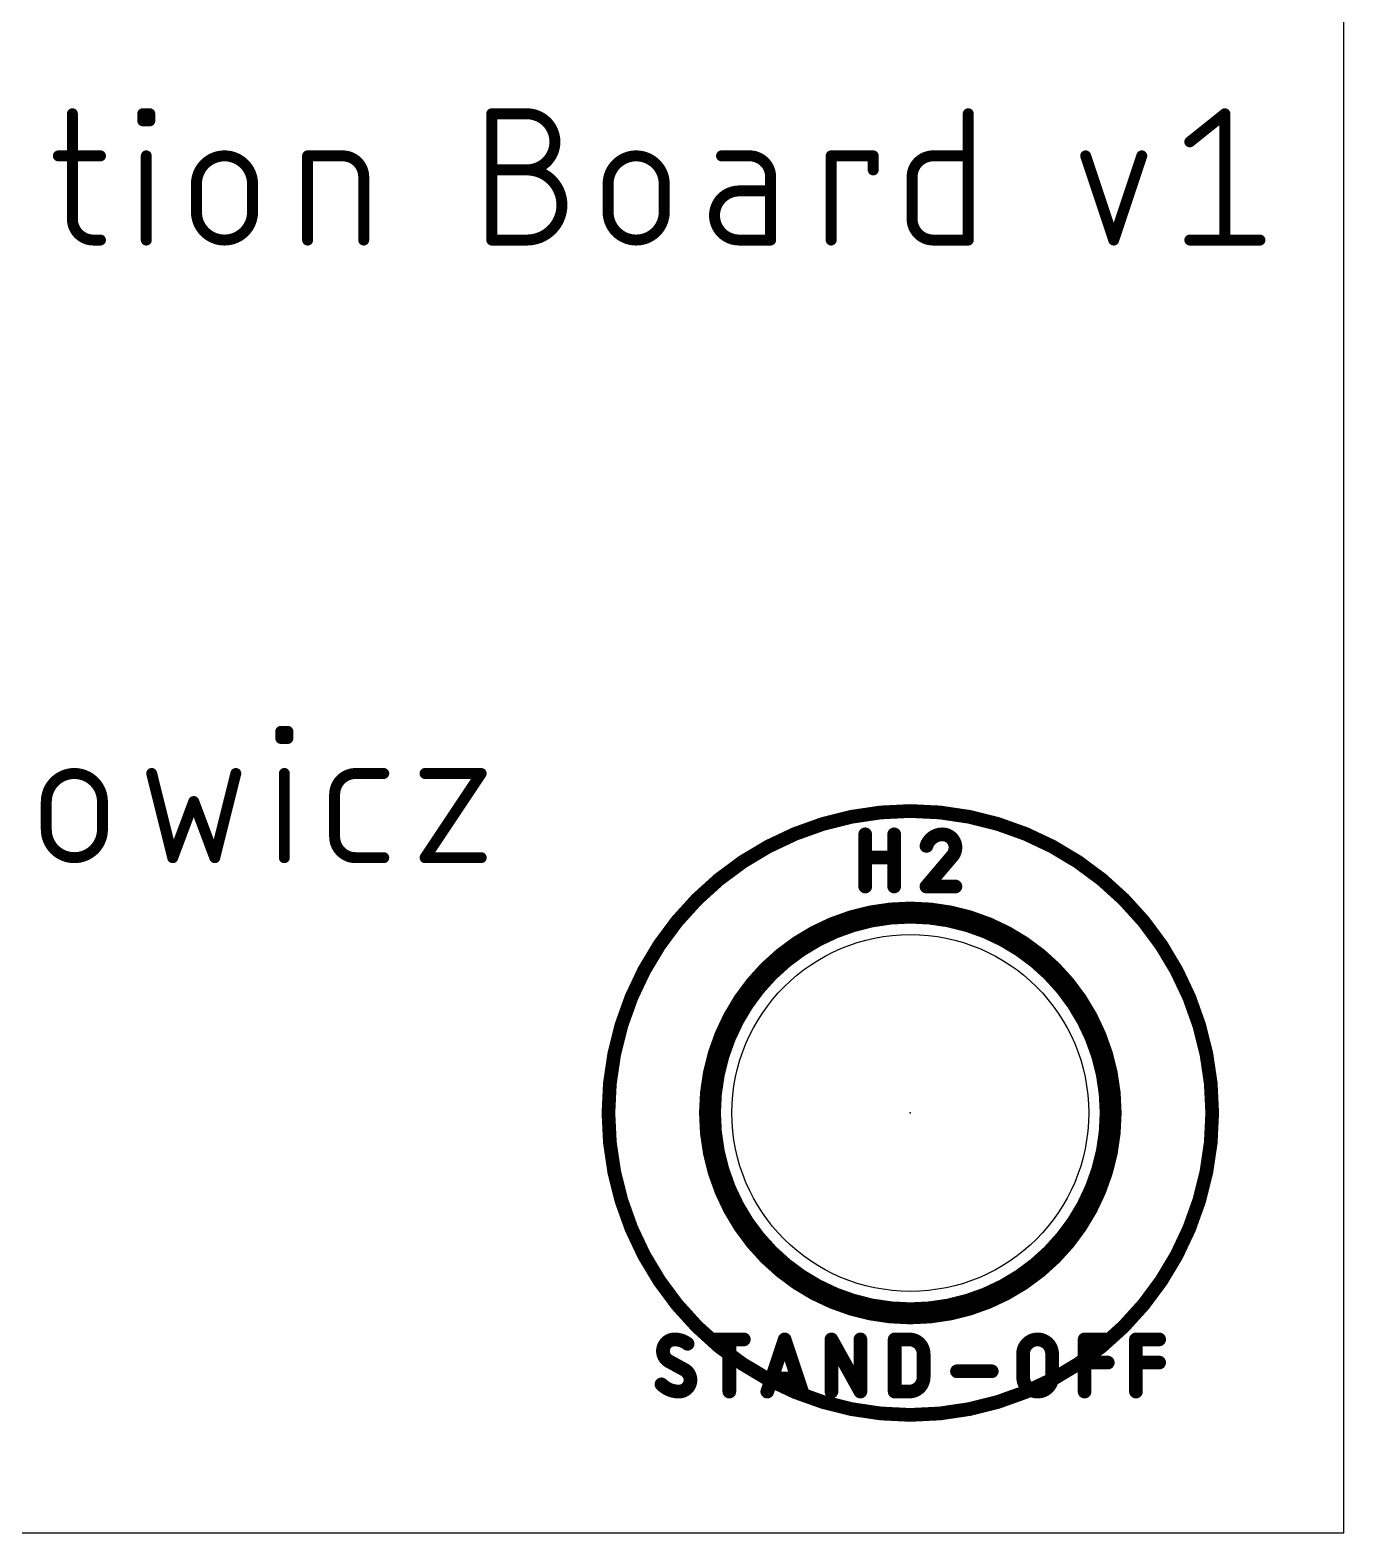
# Model space of a CAD drawing. Extents: x 0 to 6.01, y 0 to 3.
# Drawn here: x 5.521 to 6, y 0 to 0.548 of the extents above; entities that cross this region are included whole.
import ezdxf

# ---------------------------------------------------------------- set-up
doc = ezdxf.new("R2010")
doc.units = 0
for name, color, linetype in [('20', 31, 'CONTINUOUS'), ('23', 53, 'CONTINUOUS'), ('25', 253, 'CONTINUOUS'), ('27', 253, 'CONTINUOUS'), ('39', 12, 'CONTINUOUS'), ('41', 12, 'CONTINUOUS'), ('42', 132, 'CONTINUOUS')]:
    doc.layers.add(name, color=color, linetype=linetype)

msp = doc.modelspace()

# ---------------------------------------------------------------- linework, layer by layer
at = {"layer": '20'}
for p, q in [((6, 0), (6, 3)), ((0, 0), (6, 0))]:
    msp.add_line(p, q, dxfattribs=at)
msp.add_circle((5.842, 0.153), 0.065, dxfattribs=at)
at = {"layer": '23'}
msp.add_point((5.842, 0.153), dxfattribs=at)
at = {"layer": '25'}
for points, const_width in [([(5.536691, 0.517), (5.536691, 0.478667)], 0.004), ([(5.562332, 0.514444), (5.562332, 0.517)], 0.004), ([(5.562332, 0.517), (5.564888, 0.517)], 0.004), ([(5.564888, 0.514444), (5.562332, 0.514444)], 0.004), ([(5.564888, 0.517), (5.564888, 0.514444)], 0.004), ([(5.689499, 0.471), (5.689499, 0.517)], 0.004), ([(5.689499, 0.517), (5.702277, 0.517)], 0.004), ([(5.8631, 0.517), (5.8631, 0.471)], 0.004), ([(5.943832, 0.506778), (5.95661, 0.517)], 0.004), ([(5.95661, 0.517), (5.95661, 0.471)], 0.004), ([(5.53158, 0.501667), (5.546913, 0.501667)], 0.004), ([(5.56361, 0.471), (5.56361, 0.501667)], 0.004), ([(5.622388, 0.471), (5.622388, 0.501667)], 0.004), ([(5.622388, 0.501667), (5.635166, 0.501667)], 0.004), ([(5.689499, 0.496555), (5.702277, 0.496555)], 0.004), ([(5.783434, 0.501667), (5.773211, 0.501667)], 0.004), ([(5.813149, 0.471), (5.813149, 0.501667)], 0.004), ([(5.813149, 0.501667), (5.828482, 0.501667)], 0.004), ([(5.828482, 0.501667), (5.828482, 0.496555)], 0.004), ([(5.850322, 0.501667), (5.8631, 0.501667)], 0.004), ([(5.905888, 0.501667), (5.91611, 0.471)], 0.004), ([(5.91611, 0.471), (5.926332, 0.501667)], 0.004), ([(5.581888, 0.481222), (5.581888, 0.491444)], 0.004), ([(5.602332, 0.491444), (5.602332, 0.481222)], 0.004), ([(5.642832, 0.494), (5.642832, 0.471)], 0.004), ([(5.731888, 0.481222), (5.731888, 0.491444)], 0.004), ([(5.752332, 0.491444), (5.752332, 0.481222)], 0.004), ([(5.7911, 0.471), (5.7911, 0.494)], 0.004), ([(5.842656, 0.478667), (5.842656, 0.494)], 0.004), ([(5.7911, 0.488889), (5.7796, 0.488889)], 0.004), ([(5.544358, 0.471), (5.546913, 0.471)], 0.004), ([(5.702277, 0.471), (5.689499, 0.471)], 0.004), ([(5.7796, 0.471), (5.7911, 0.471)], 0.004), ([(5.8631, 0.471), (5.850322, 0.471)], 0.004), ([(5.943832, 0.471), (5.969387, 0.471)], 0.004), ([(5.61263, 0.289444), (5.61263, 0.292)], 0.004), ([(5.61263, 0.292), (5.615185, 0.292)], 0.004), ([(5.615185, 0.289444), (5.61263, 0.289444)], 0.004), ([(5.615185, 0.292), (5.615185, 0.289444)], 0.004), ([(5.565574, 0.276667), (5.573241, 0.246)], 0.004), ([(5.588574, 0.246), (5.596241, 0.276667)], 0.004), ([(5.613907, 0.246), (5.613907, 0.276667)], 0.004), ([(5.639904, 0.276667), (5.650126, 0.276667)], 0.004), ([(5.665185, 0.276667), (5.68563, 0.276667)], 0.004), ([(5.68563, 0.276667), (5.665185, 0.246)], 0.004), ([(5.527185, 0.256222), (5.527185, 0.266444)], 0.004), ([(5.54763, 0.266444), (5.54763, 0.256222)], 0.004), ([(5.573241, 0.246), (5.580908, 0.266444)], 0.004), ([(5.580908, 0.266444), (5.588574, 0.246)], 0.004), ([(5.632238, 0.253667), (5.632238, 0.269)], 0.004), ([(5.825562, 0.2355), (5.825562, 0.2545)], 0.005), ([(5.836118, 0.2545), (5.836118, 0.2355)], 0.005), ([(5.650126, 0.246), (5.639904, 0.246)], 0.004), ([(5.665185, 0.246), (5.68563, 0.246)], 0.004), ([(5.825562, 0.246055), (5.836118, 0.246055)], 0.005), ([(5.856854, 0.246055), (5.847882, 0.2355)], 0.005), ([(5.847882, 0.2355), (5.858438, 0.2355)], 0.005)]:
    msp.add_lwpolyline(points, dxfattribs=dict(at, const_width=const_width))
for points, const_width in [([(5.537691, 0.517, 1), (5.535691, 0.517)], 0.002), ([(5.563332, 0.517, 1), (5.561332, 0.517)], 0.002), ([(5.562332, 0.518, 1), (5.562332, 0.516)], 0.002), ([(5.562332, 0.515444, 1), (5.562332, 0.513444)], 0.002), ([(5.561332, 0.514444, 1), (5.563332, 0.514444)], 0.002), ([(5.565888, 0.517, 1), (5.563888, 0.517)], 0.002), ([(5.563888, 0.514444, 1), (5.565888, 0.514444)], 0.002), ([(5.564888, 0.516, 1), (5.564888, 0.518)], 0.002), ([(5.564888, 0.513444, 1), (5.564888, 0.515444)], 0.002), ([(5.690499, 0.517, 1), (5.688499, 0.517)], 0.002), ([(5.689499, 0.518, 1), (5.689499, 0.516)], 0.002), ([(5.702277, 0.496555, 1), (5.702277, 0.517)], 0.004), ([(5.702277, 0.518, 1), (5.702277, 0.516)], 0.002), ([(5.702277, 0.516, 1), (5.702277, 0.518)], 0.002), ([(5.8641, 0.517, 1), (5.8621, 0.517)], 0.002), ([(5.95761, 0.517, 1), (5.95561, 0.517)], 0.002), ([(5.957234, 0.516219, 1), (5.955985, 0.517781)], 0.002), ([(5.943207, 0.507559, 1), (5.944457, 0.505997)], 0.002), ([(5.53158, 0.502667, 1), (5.53158, 0.500667)], 0.002), ([(5.546913, 0.500667, 1), (5.546913, 0.502667)], 0.002), ([(5.56461, 0.501667, 1), (5.56261, 0.501667)], 0.002), ([(5.602332, 0.491444, 1), (5.581888, 0.491444)], 0.004), ([(5.623388, 0.501667, 1), (5.621388, 0.501667)], 0.002), ([(5.622388, 0.502667, 1), (5.622388, 0.500667)], 0.002), ([(5.642832, 0.494, 0.414209), (5.635166, 0.501667)], 0.004), ([(5.635166, 0.502667, 1), (5.635166, 0.500667)], 0.002), ([(5.635166, 0.500667, 1), (5.635166, 0.502667)], 0.002), ([(5.689499, 0.497555, 1), (5.689499, 0.495555)], 0.002), ([(5.702277, 0.471, 1), (5.702277, 0.496555)], 0.004), ([(5.702277, 0.497555, 1), (5.702277, 0.495555)], 0.002), ([(5.702277, 0.497555, 1), (5.702277, 0.495555)], 0.002), ([(5.702277, 0.495555, 1), (5.702277, 0.497555)], 0.002), ([(5.752332, 0.491444, 1), (5.731888, 0.491444)], 0.004), ([(5.773211, 0.502667, 1), (5.773211, 0.500667)], 0.002), ([(5.7911, 0.494, 0.414214), (5.783434, 0.501667)], 0.004), ([(5.783434, 0.502667, 1), (5.783434, 0.500667)], 0.002), ([(5.783434, 0.500667, 1), (5.783434, 0.502667)], 0.002), ([(5.814149, 0.501667, 1), (5.812149, 0.501667)], 0.002), ([(5.813149, 0.502667, 1), (5.813149, 0.500667)], 0.002), ([(5.829482, 0.501667, 1), (5.827482, 0.501667)], 0.002), ([(5.828482, 0.500667, 1), (5.828482, 0.502667)], 0.002), ([(5.850322, 0.501667, 0.414214), (5.842656, 0.494)], 0.004), ([(5.850322, 0.502667, 1), (5.850322, 0.500667)], 0.002), ([(5.850322, 0.500667, 1), (5.850322, 0.502667)], 0.002), ([(5.8631, 0.500667, 1), (5.8631, 0.502667)], 0.002), ([(5.906836, 0.501983, 1), (5.904939, 0.50135)], 0.002), ([(5.927281, 0.50135, 1), (5.925383, 0.501983)], 0.002), ([(5.582888, 0.491444, 1), (5.580888, 0.491444)], 0.002), ([(5.603332, 0.491444, 1), (5.601332, 0.491444)], 0.002), ([(5.643832, 0.494, 1), (5.641832, 0.494)], 0.002), ([(5.641832, 0.494, 1), (5.643832, 0.494)], 0.002), ([(5.732888, 0.491444, 1), (5.730888, 0.491444)], 0.002), ([(5.753332, 0.491444, 1), (5.751332, 0.491444)], 0.002), ([(5.7921, 0.494, 1), (5.7901, 0.494)], 0.002), ([(5.7901, 0.494, 1), (5.7921, 0.494)], 0.002), ([(5.827482, 0.496555, 1), (5.829482, 0.496555)], 0.002), ([(5.843656, 0.494, 1), (5.841656, 0.494)], 0.002), ([(5.841656, 0.494, 1), (5.843656, 0.494)], 0.002), ([(5.580888, 0.491444, 1), (5.582888, 0.491444)], 0.002), ([(5.601332, 0.491444, 1), (5.603332, 0.491444)], 0.002), ([(5.730888, 0.491444, 1), (5.732888, 0.491444)], 0.002), ([(5.751332, 0.491444, 1), (5.753332, 0.491444)], 0.002), ([(5.7796, 0.488889, 1), (5.7796, 0.471)], 0.004), ([(5.7796, 0.489889, 1), (5.7796, 0.487889)], 0.002), ([(5.7796, 0.487889, 1), (5.7796, 0.489889)], 0.002), ([(5.7911, 0.487889, 1), (5.7911, 0.489889)], 0.002), ([(5.581888, 0.481222, 1), (5.602332, 0.481222)], 0.004), ([(5.582888, 0.481222, 1), (5.580888, 0.481222)], 0.002), ([(5.580888, 0.481222, 1), (5.582888, 0.481222)], 0.002), ([(5.603332, 0.481222, 1), (5.601332, 0.481222)], 0.002), ([(5.601332, 0.481222, 1), (5.603332, 0.481222)], 0.002), ([(5.731888, 0.481222, 1), (5.752332, 0.481222)], 0.004), ([(5.732888, 0.481222, 1), (5.730888, 0.481222)], 0.002), ([(5.730888, 0.481222, 1), (5.732888, 0.481222)], 0.002), ([(5.753332, 0.481222, 1), (5.751332, 0.481222)], 0.002), ([(5.751332, 0.481222, 1), (5.753332, 0.481222)], 0.002), ([(5.536691, 0.478667, 0.414214), (5.544358, 0.471)], 0.004), ([(5.537691, 0.478667, 1), (5.535691, 0.478667)], 0.002), ([(5.535691, 0.478667, 1), (5.537691, 0.478667)], 0.002), ([(5.842656, 0.478667, 0.414214), (5.850322, 0.471)], 0.004), ([(5.843656, 0.478667, 1), (5.841656, 0.478667)], 0.002), ([(5.841656, 0.478667, 1), (5.843656, 0.478667)], 0.002), ([(5.544358, 0.472, 1), (5.544358, 0.47)], 0.002), ([(5.544358, 0.47, 1), (5.544358, 0.472)], 0.002), ([(5.546913, 0.47, 1), (5.546913, 0.472)], 0.002), ([(5.56261, 0.471, 1), (5.56461, 0.471)], 0.002), ([(5.621388, 0.471, 1), (5.623388, 0.471)], 0.002), ([(5.641832, 0.471, 1), (5.643832, 0.471)], 0.002), ([(5.689499, 0.472, 1), (5.689499, 0.47)], 0.002), ([(5.688499, 0.471, 1), (5.690499, 0.471)], 0.002), ([(5.702277, 0.472, 1), (5.702277, 0.47)], 0.002), ([(5.702277, 0.47, 1), (5.702277, 0.472)], 0.002), ([(5.7796, 0.472, 1), (5.7796, 0.47)], 0.002), ([(5.7796, 0.47, 1), (5.7796, 0.472)], 0.002), ([(5.7901, 0.471, 1), (5.7921, 0.471)], 0.002), ([(5.7911, 0.47, 1), (5.7911, 0.472)], 0.002), ([(5.812149, 0.471, 1), (5.814149, 0.471)], 0.002), ([(5.850322, 0.472, 1), (5.850322, 0.47)], 0.002), ([(5.850322, 0.47, 1), (5.850322, 0.472)], 0.002), ([(5.8621, 0.471, 1), (5.8641, 0.471)], 0.002), ([(5.8631, 0.47, 1), (5.8631, 0.472)], 0.002), ([(5.915161, 0.471316, 1), (5.917058, 0.470684)], 0.002), ([(5.915161, 0.470684, 1), (5.917058, 0.471316)], 0.002), ([(5.943832, 0.472, 1), (5.943832, 0.47)], 0.002), ([(5.95561, 0.471, 1), (5.95761, 0.471)], 0.002), ([(5.969387, 0.47, 1), (5.969387, 0.472)], 0.002), ([(5.61363, 0.292, 1), (5.61163, 0.292)], 0.002), ([(5.61263, 0.293, 1), (5.61263, 0.291)], 0.002), ([(5.61263, 0.290444, 1), (5.61263, 0.288444)], 0.002), ([(5.61163, 0.289444, 1), (5.61363, 0.289444)], 0.002), ([(5.616185, 0.292, 1), (5.614185, 0.292)], 0.002), ([(5.614185, 0.289444, 1), (5.616185, 0.289444)], 0.002), ([(5.615185, 0.291, 1), (5.615185, 0.293)], 0.002), ([(5.615185, 0.288444, 1), (5.615185, 0.290444)], 0.002), ([(5.54763, 0.266444, 1), (5.527185, 0.266444)], 0.004), ([(5.566544, 0.276909, 1), (5.564604, 0.276424)], 0.002), ([(5.597211, 0.276424, 1), (5.595271, 0.276909)], 0.002), ([(5.614907, 0.276667, 1), (5.612907, 0.276667)], 0.002), ([(5.639904, 0.276667, 0.414214), (5.632238, 0.269)], 0.004), ([(5.639904, 0.277667, 1), (5.639904, 0.275667)], 0.002), ([(5.639904, 0.275667, 1), (5.639904, 0.277667)], 0.002), ([(5.650126, 0.275667, 1), (5.650126, 0.277667)], 0.002), ([(5.665185, 0.277667, 1), (5.665185, 0.275667)], 0.002), ([(5.686462, 0.276112, 1), (5.684798, 0.277221)], 0.002), ([(5.68563, 0.275667, 1), (5.68563, 0.277667)], 0.002), ([(5.528185, 0.266444, 1), (5.526185, 0.266444)], 0.002), ([(5.54863, 0.266444, 1), (5.54663, 0.266444)], 0.002), ([(5.581844, 0.266796, 1), (5.579971, 0.266093)], 0.002), ([(5.581844, 0.266093, 1), (5.579971, 0.266796)], 0.002), ([(5.633238, 0.269, 1), (5.631238, 0.269)], 0.002), ([(5.631238, 0.269, 1), (5.633238, 0.269)], 0.002), ([(5.526185, 0.266444, 1), (5.528185, 0.266444)], 0.002), ([(5.54663, 0.266444, 1), (5.54863, 0.266444)], 0.002), ([(5.527185, 0.256222, 1), (5.54763, 0.256222)], 0.004), ([(5.528185, 0.256222, 1), (5.526185, 0.256222)], 0.002), ([(5.54863, 0.256222, 1), (5.54663, 0.256222)], 0.002), ([(5.526185, 0.256222, 1), (5.528185, 0.256222)], 0.002), ([(5.54663, 0.256222, 1), (5.54863, 0.256222)], 0.002), ([(5.632238, 0.253667, 0.414214), (5.639904, 0.246)], 0.004), ([(5.633238, 0.253667, 1), (5.631238, 0.253667)], 0.002), ([(5.631238, 0.253667, 1), (5.633238, 0.253667)], 0.002), ([(5.826812, 0.2545, 1), (5.824312, 0.2545)], 0.0025), ([(5.837368, 0.2545, 1), (5.834868, 0.2545)], 0.0025), ([(5.853688, 0.2545, 0.325185), (5.847882, 0.250278)], 0.005), ([(5.846693, 0.250663, 1), (5.849071, 0.249893)], 0.0025), ([(5.858438, 0.24975, 0.414214), (5.853688, 0.2545)], 0.005), ([(5.853688, 0.25575, 1), (5.853688, 0.25325)], 0.0025), ([(5.853688, 0.25325, 1), (5.853688, 0.25575)], 0.0025), ([(5.856854, 0.246055, 0.205254), (5.858438, 0.24975)], 0.005), ([(5.859688, 0.24975, 1), (5.857188, 0.24975)], 0.0025), ([(5.572305, 0.246351, 1), (5.574177, 0.245649)], 0.002), ([(5.572271, 0.245757, 1), (5.574211, 0.246243)], 0.002), ([(5.587604, 0.246243, 1), (5.589544, 0.245757)], 0.002), ([(5.587638, 0.245649, 1), (5.589511, 0.246351)], 0.002), ([(5.612907, 0.246, 1), (5.614907, 0.246)], 0.002), ([(5.639904, 0.247, 1), (5.639904, 0.245)], 0.002), ([(5.639904, 0.245, 1), (5.639904, 0.247)], 0.002), ([(5.650126, 0.245, 1), (5.650126, 0.247)], 0.002), ([(5.665185, 0.247, 1), (5.665185, 0.245)], 0.002), ([(5.664353, 0.246555, 1), (5.666017, 0.245445)], 0.002), ([(5.68563, 0.245, 1), (5.68563, 0.247)], 0.002), ([(5.825562, 0.247305, 1), (5.825562, 0.244805)], 0.0025), ([(5.836118, 0.244805, 1), (5.836118, 0.247305)], 0.0025), ([(5.855992, 0.246961, 1), (5.857717, 0.24515)], 0.0025), ([(5.857807, 0.245246, 1), (5.855902, 0.246865)], 0.0025), ([(5.857188, 0.24975, 1), (5.859688, 0.24975)], 0.0025), ([(5.824312, 0.2355, 1), (5.826812, 0.2355)], 0.0025), ([(5.834868, 0.2355, 1), (5.837368, 0.2355)], 0.0025), ([(5.847882, 0.23675, 1), (5.847882, 0.23425)], 0.0025), ([(5.84693, 0.23631, 1), (5.848835, 0.23469)], 0.0025), ([(5.858438, 0.23425, 1), (5.858438, 0.23675)], 0.0025)]:
    msp.add_lwpolyline(points, format="xyb", dxfattribs=dict(at, const_width=const_width))
at = {"layer": '27'}
for points, const_width in [([(5.75609, 0.0705, 0.414222), (5.751868, 0.066278)], 0.005), ([(5.76084, 0.068917, 0.16227), (5.75609, 0.0705)], 0.005), ([(5.75609, 0.07175, 1), (5.75609, 0.06925)], 0.0025), ([(5.75609, 0.06925, 1), (5.75609, 0.07175)], 0.0025), ([(5.77078, 0.07175, 1), (5.77078, 0.06925)], 0.0025), ([(5.777307, 0.0705, 1), (5.774807, 0.0705)], 0.0025), ([(5.781335, 0.06925, 1), (5.781335, 0.07175)], 0.0025), ([(5.797403, 0.070895, 1), (5.795032, 0.070105)], 0.0025), ([(5.797403, 0.070105, 1), (5.795032, 0.070895)], 0.0025), ([(5.81451, 0.0705, 1), (5.81201, 0.0705)], 0.0025), ([(5.814352, 0.071107, 1), (5.812167, 0.069893)], 0.0025), ([(5.825065, 0.0705, 1), (5.822565, 0.0705)], 0.0025), ([(5.83755, 0.0705, 1), (5.83505, 0.0705)], 0.0025), ([(5.8363, 0.07175, 1), (5.8363, 0.06925)], 0.0025), ([(5.846855, 0.065222, 0.414214), (5.841577, 0.0705)], 0.005), ([(5.841577, 0.07175, 1), (5.841577, 0.06925)], 0.0025), ([(5.841577, 0.06925, 1), (5.841577, 0.07175)], 0.0025), ([(5.893655, 0.065222, 1), (5.883099, 0.065222)], 0.005), ([(5.906746, 0.0705, 1), (5.904246, 0.0705)], 0.0025), ([(5.905496, 0.07175, 1), (5.905496, 0.06925)], 0.0025), ([(5.91394, 0.06925, 1), (5.91394, 0.07175)], 0.0025), ([(5.925466, 0.0705, 1), (5.922966, 0.0705)], 0.0025), ([(5.924216, 0.07175, 1), (5.924216, 0.06925)], 0.0025), ([(5.93266, 0.06925, 1), (5.93266, 0.07175)], 0.0025), ([(5.751868, 0.066278, 0.265572), (5.753979, 0.062583)], 0.005), ([(5.753118, 0.066278, 1), (5.750618, 0.066278)], 0.0025), ([(5.750618, 0.066278, 1), (5.753118, 0.066278)], 0.0025), ([(5.76009, 0.067917, 1), (5.76159, 0.069917)], 0.0025), ([(5.848105, 0.065222, 1), (5.845605, 0.065222)], 0.0025), ([(5.845605, 0.065222, 1), (5.848105, 0.065222)], 0.0025), ([(5.884349, 0.065222, 1), (5.881849, 0.065222)], 0.0025), ([(5.881849, 0.065222, 1), (5.884349, 0.065222)], 0.0025), ([(5.894905, 0.065222, 1), (5.892405, 0.065222)], 0.0025), ([(5.892405, 0.065222, 1), (5.894905, 0.065222)], 0.0025), ([(5.754577, 0.063681, 1), (5.75338, 0.061486)], 0.0025), ([(5.753344, 0.061506, 1), (5.754613, 0.06366)], 0.0025), ([(5.761895, 0.055722, 0.265565), (5.759784, 0.059417)], 0.005), ([(5.760419, 0.060494, 1), (5.75915, 0.05834)], 0.0025), ([(5.759186, 0.058319, 1), (5.760383, 0.060514)], 0.0025), ([(5.859004, 0.060139, 1), (5.859004, 0.057639)], 0.0025), ([(5.871671, 0.057639, 1), (5.871671, 0.060139)], 0.0025), ([(5.905496, 0.063305, 1), (5.905496, 0.060805)], 0.0025), ([(5.91394, 0.060805, 1), (5.91394, 0.063305)], 0.0025), ([(5.924216, 0.063305, 1), (5.924216, 0.060805)], 0.0025), ([(5.93266, 0.060805, 1), (5.93266, 0.063305)], 0.0025), ([(5.75134, 0.054139, 0.19999), (5.757673, 0.0515)], 0.005), ([(5.752227, 0.055019, 1), (5.750452, 0.053259)], 0.0025), ([(5.757673, 0.0515, 0.414214), (5.761895, 0.055722)], 0.005), ([(5.763145, 0.055722, 1), (5.760645, 0.055722)], 0.0025), ([(5.760645, 0.055722, 1), (5.763145, 0.055722)], 0.0025), ([(5.791467, 0.0575, 1), (5.791467, 0.055)], 0.0025), ([(5.800967, 0.055, 1), (5.800967, 0.0575)], 0.0025), ([(5.841577, 0.0515, 0.41422), (5.846855, 0.056778)], 0.005), ([(5.848105, 0.056778, 1), (5.845605, 0.056778)], 0.0025), ([(5.845605, 0.056778, 1), (5.848105, 0.056778)], 0.0025), ([(5.883099, 0.056778, 1), (5.893655, 0.056778)], 0.005), ([(5.884349, 0.056778, 1), (5.881849, 0.056778)], 0.0025), ([(5.881849, 0.056778, 1), (5.884349, 0.056778)], 0.0025), ([(5.894905, 0.056778, 1), (5.892405, 0.056778)], 0.0025), ([(5.892405, 0.056778, 1), (5.894905, 0.056778)], 0.0025), ([(5.757673, 0.05275, 1), (5.757673, 0.05025)], 0.0025), ([(5.757673, 0.05025, 1), (5.757673, 0.05275)], 0.0025), ([(5.774807, 0.0515, 1), (5.777307, 0.0515)], 0.0025), ([(5.788698, 0.051895, 1), (5.79107, 0.051105)], 0.0025), ([(5.801365, 0.051105, 1), (5.803737, 0.051895)], 0.0025), ([(5.81201, 0.0515, 1), (5.81451, 0.0515)], 0.0025), ([(5.822565, 0.0515, 1), (5.825065, 0.0515)], 0.0025), ([(5.822722, 0.050893, 1), (5.824908, 0.052107)], 0.0025), ([(5.8363, 0.05275, 1), (5.8363, 0.05025)], 0.0025), ([(5.83505, 0.0515, 1), (5.83755, 0.0515)], 0.0025), ([(5.841577, 0.05275, 1), (5.841577, 0.05025)], 0.0025), ([(5.841577, 0.05025, 1), (5.841577, 0.05275)], 0.0025), ([(5.904246, 0.0515, 1), (5.906746, 0.0515)], 0.0025), ([(5.922966, 0.0515, 1), (5.925466, 0.0515)], 0.0025)]:
    msp.add_lwpolyline(points, format="xyb", dxfattribs=dict(at, const_width=const_width))
at = {"layer": '27', "const_width": 0.005}
for points in [[(5.77078, 0.0705), (5.781335, 0.0705)], [(5.776057, 0.0515), (5.776057, 0.0705)], [(5.789884, 0.0515), (5.796217, 0.0705)], [(5.796217, 0.0705), (5.802551, 0.0515)], [(5.81326, 0.0515), (5.81326, 0.0705)], [(5.81326, 0.0705), (5.823815, 0.0515)], [(5.823815, 0.0515), (5.823815, 0.0705)], [(5.8363, 0.0515), (5.8363, 0.0705)], [(5.8363, 0.0705), (5.841577, 0.0705)], [(5.905496, 0.0515), (5.905496, 0.0705)], [(5.905496, 0.0705), (5.91394, 0.0705)], [(5.924216, 0.0515), (5.924216, 0.0705)], [(5.924216, 0.0705), (5.93266, 0.0705)], [(5.846855, 0.065222), (5.846855, 0.056778)], [(5.883099, 0.056778), (5.883099, 0.065222)], [(5.893655, 0.065222), (5.893655, 0.056778)], [(5.759784, 0.059417), (5.753979, 0.062583)], [(5.859004, 0.058889), (5.871671, 0.058889)], [(5.905496, 0.062055), (5.91394, 0.062055)], [(5.924216, 0.062055), (5.93266, 0.062055)], [(5.800967, 0.05625), (5.791467, 0.05625)], [(5.841577, 0.0515), (5.8363, 0.0515)]]:
    msp.add_lwpolyline(points, dxfattribs=at)
at = {"layer": '39', "const_width": 0.005}
msp.add_lwpolyline([(5.842, 0.043, 1), (5.842, 0.263, 1), (5.842, 0.043)], format="xyb", dxfattribs=at)
at = {"layer": '41'}
for points, const_width in [([(5.842, 0.226, 1), (5.842, 0.08)], 0.008), ([(5.842, 0.08, 1), (5.842, 0.226)], 0.008), ([(5.842, 0.228, 1), (5.842, 0.224)], 0.004), ([(5.842, 0.224, 1), (5.842, 0.228)], 0.004), ([(5.842, 0.082, 1), (5.842, 0.078)], 0.004), ([(5.842, 0.078, 1), (5.842, 0.082)], 0.004)]:
    msp.add_lwpolyline(points, format="xyb", dxfattribs=dict(at, const_width=const_width))
at = {"layer": '42'}
for points, const_width in [([(5.842, 0.226, 1), (5.842, 0.08)], 0.008), ([(5.842, 0.08, 1), (5.842, 0.226)], 0.008), ([(5.842, 0.228, 1), (5.842, 0.224)], 0.004), ([(5.842, 0.224, 1), (5.842, 0.228)], 0.004), ([(5.842, 0.082, 1), (5.842, 0.078)], 0.004), ([(5.842, 0.078, 1), (5.842, 0.082)], 0.004)]:
    msp.add_lwpolyline(points, format="xyb", dxfattribs=dict(at, const_width=const_width))

doc.saveas('drawing.dxf')
